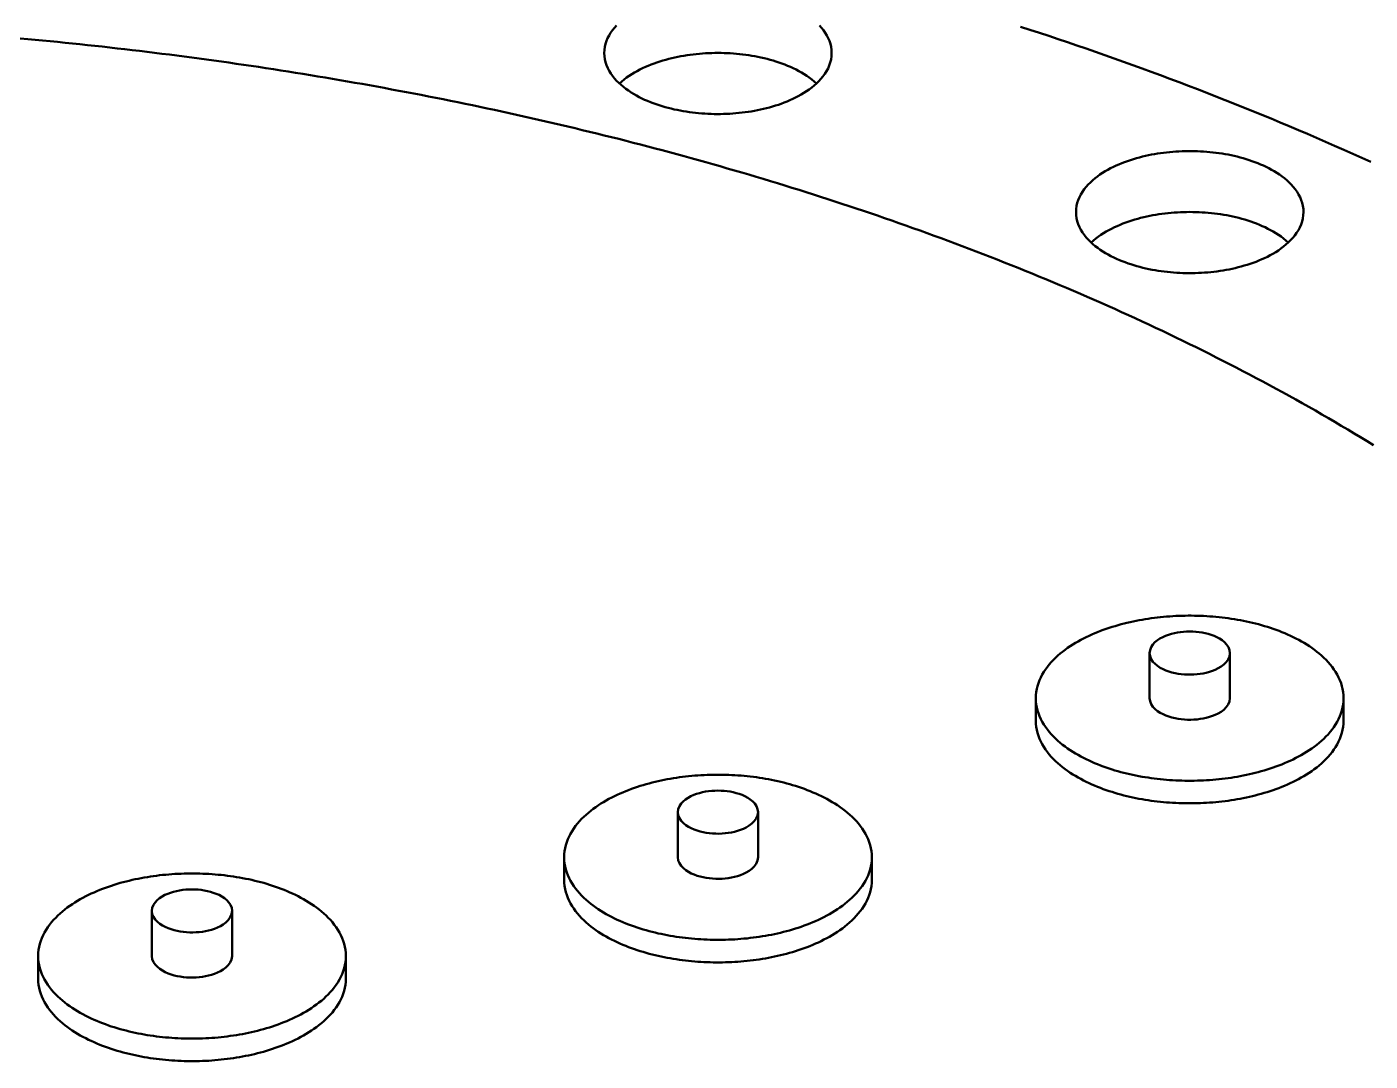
# Model space of a CAD drawing. Header units: millimetres. Extents: x 0 to 841, y 0 to 594.
# Drawn here: x 350.7 to 403.3, y 386.6 to 427.1 of the extents above; entities that cross this region are included whole.
import ezdxf

# ---------------------------------------------------------------- set-up
doc = ezdxf.new("R2010")
doc.units = ezdxf.units.MM
doc.layers.add('VIS', color=7, linetype='CONTINUOUS', lineweight=50)

msp = doc.modelspace()

# ---------------------------------------------------------------- linework, layer by layer
at = {"layer": 'VIS'}
for points in [[(373.292, 426.098), (373.297, 426.218), (373.314, 426.338), (373.342, 426.455), (373.379, 426.57), (373.426, 426.681), (373.482, 426.788), (373.544, 426.891), (373.614, 426.99), (373.689, 427.085), (373.769, 427.175)], [(381.712, 427.175), (381.792, 427.085), (381.867, 426.99), (381.937, 426.891), (381.999, 426.788), (382.055, 426.681), (382.102, 426.57), (382.139, 426.455), (382.167, 426.338), (382.184, 426.218), (382.19, 426.098)], [(403.278, 421.837), (402.926, 421.997), (402.574, 422.155), (402.221, 422.313), (401.867, 422.469), (401.513, 422.624), (401.158, 422.779), (400.803, 422.931), (400.448, 423.083), (400.092, 423.234), (399.735, 423.383), (399.378, 423.531), (399.02, 423.679), (398.662, 423.825), (398.304, 423.97), (397.945, 424.113), (397.586, 424.256), (397.226, 424.398), (396.866, 424.538), (396.505, 424.678), (396.144, 424.816), (395.783, 424.954), (395.421, 425.09), (395.059, 425.225), (394.696, 425.359), (394.333, 425.492), (393.97, 425.624), (393.606, 425.755), (393.242, 425.885), (392.877, 426.014), (392.513, 426.141), (392.147, 426.268), (391.782, 426.394), (391.416, 426.519), (391.049, 426.642), (390.683, 426.765), (390.316, 426.887), (389.948, 427.007), (389.581, 427.127)], [(403.385, 410.752), (403.135, 410.905), (402.884, 411.058), (402.633, 411.21), (402.381, 411.36), (402.129, 411.51), (401.876, 411.659), (401.622, 411.807), (401.368, 411.954), (401.114, 412.1), (400.859, 412.245), (400.603, 412.389), (400.347, 412.532), (400.091, 412.675), (399.834, 412.816), (399.576, 412.957), (399.318, 413.097), (399.06, 413.236), (398.801, 413.374), (398.541, 413.511), (398.281, 413.647), (398.021, 413.783), (397.76, 413.917), (397.499, 414.051), (397.237, 414.184), (396.975, 414.316), (396.713, 414.447), (396.45, 414.577), (396.187, 414.707), (395.923, 414.836), (395.659, 414.964), (395.394, 415.091), (395.13, 415.217), (394.864, 415.342), (394.599, 415.467), (394.333, 415.591), (394.066, 415.714), (393.799, 415.836), (393.532, 415.957), (393.265, 416.078), (392.997, 416.198), (392.729, 416.317), (392.46, 416.435), (392.191, 416.553), (391.922, 416.669), (391.653, 416.785), (391.383, 416.9), (391.112, 417.015), (390.842, 417.128), (390.571, 417.241), (390.3, 417.353), (390.028, 417.465), (389.757, 417.575), (389.485, 417.685), (389.212, 417.795), (388.94, 417.903), (388.667, 418.011), (388.393, 418.118), (388.12, 418.224), (387.846, 418.329), (387.572, 418.434), (387.298, 418.538), (387.023, 418.641), (386.748, 418.744), (386.473, 418.846), (386.197, 418.947), (385.922, 419.047), (385.646, 419.147), (385.37, 419.246), (385.093, 419.345), (384.816, 419.442), (384.539, 419.539), (384.262, 419.636), (383.985, 419.731), (383.707, 419.826), (383.429, 419.92), (383.151, 420.014), (382.873, 420.107), (382.594, 420.199), (382.315, 420.29), (382.036, 420.381), (381.757, 420.471), (381.478, 420.561), (381.198, 420.65), (380.918, 420.738), (380.638, 420.825), (380.358, 420.912), (380.077, 420.998), (379.797, 421.084), (379.516, 421.169), (379.235, 421.253), (378.953, 421.337), (378.672, 421.419), (378.39, 421.502), (378.108, 421.583), (377.826, 421.664), (377.544, 421.745), (377.262, 421.825), (376.979, 421.904), (376.696, 421.982), (376.414, 422.06), (376.13, 422.137), (375.847, 422.214), (375.564, 422.29), (375.28, 422.365), (374.996, 422.44), (374.712, 422.514), (374.428, 422.587), (374.144, 422.66), (373.86, 422.732), (373.575, 422.804), (373.291, 422.875), (373.006, 422.945), (372.721, 423.015), (372.435, 423.084), (372.15, 423.153), (371.865, 423.221), (371.579, 423.288), (371.293, 423.355), (371.008, 423.421), (370.722, 423.487), (370.435, 423.552), (370.149, 423.616), (369.863, 423.68), (369.576, 423.743), (369.29, 423.806), (369.003, 423.868), (368.716, 423.93), (368.429, 423.99), (368.142, 424.051), (367.854, 424.11), (367.567, 424.17), (367.279, 424.228), (366.992, 424.286), (366.704, 424.343), (366.416, 424.4), (366.128, 424.456), (365.84, 424.512), (365.552, 424.567), (365.263, 424.622), (364.975, 424.676), (364.686, 424.729), (364.398, 424.782), (364.109, 424.834), (363.82, 424.886), (363.531, 424.937), (363.242, 424.988), (362.953, 425.038), (362.664, 425.087), (362.375, 425.136), (362.085, 425.184), (361.796, 425.232), (361.506, 425.279), (361.216, 425.326), (360.926, 425.372), (360.637, 425.417), (360.347, 425.462), (360.057, 425.507), (359.766, 425.551), (359.476, 425.594), (359.186, 425.637), (358.896, 425.679), (358.605, 425.721), (358.315, 425.762), (358.024, 425.802), (357.733, 425.843), (357.443, 425.882), (357.152, 425.921), (356.861, 425.959), (356.57, 425.997), (356.279, 426.035), (355.988, 426.071), (355.696, 426.108), (355.405, 426.143), (355.114, 426.179), (354.823, 426.213), (354.531, 426.247), (354.24, 426.281), (353.948, 426.314), (353.656, 426.347), (353.365, 426.378), (353.073, 426.41), (352.781, 426.441), (352.489, 426.471), (352.197, 426.501), (351.905, 426.53), (351.613, 426.559), (351.321, 426.587), (351.029, 426.615), (350.737, 426.642), (350.445, 426.669)], [(403.385, 410.752), (403.135, 410.905), (402.884, 411.058), (402.633, 411.21), (402.381, 411.36), (402.129, 411.51), (401.876, 411.659), (401.622, 411.807), (401.368, 411.954), (401.114, 412.1), (400.859, 412.245), (400.603, 412.389), (400.347, 412.532), (400.091, 412.675), (399.834, 412.816), (399.576, 412.957), (399.318, 413.097), (399.06, 413.236), (398.801, 413.374), (398.541, 413.511), (398.281, 413.647), (398.021, 413.783), (397.76, 413.917), (397.499, 414.051), (397.237, 414.184), (396.975, 414.316), (396.713, 414.447), (396.45, 414.577), (396.187, 414.707), (395.923, 414.836), (395.659, 414.964), (395.394, 415.091), (395.13, 415.217), (394.864, 415.342), (394.599, 415.467), (394.333, 415.591), (394.066, 415.714), (393.799, 415.836), (393.532, 415.957), (393.265, 416.078), (392.997, 416.198), (392.729, 416.317), (392.46, 416.435), (392.191, 416.553), (391.922, 416.669), (391.653, 416.785), (391.383, 416.9), (391.112, 417.015), (390.842, 417.128), (390.571, 417.241), (390.3, 417.353), (390.028, 417.465), (389.757, 417.575), (389.485, 417.685), (389.212, 417.795), (388.94, 417.903), (388.667, 418.011), (388.393, 418.118), (388.12, 418.224), (387.846, 418.329), (387.572, 418.434), (387.298, 418.538), (387.023, 418.641), (386.748, 418.744), (386.473, 418.846), (386.197, 418.947), (385.922, 419.047), (385.646, 419.147), (385.37, 419.246), (385.093, 419.345), (384.816, 419.442), (384.539, 419.539), (384.262, 419.636), (383.985, 419.731), (383.707, 419.826), (383.429, 419.92), (383.151, 420.014), (382.873, 420.107), (382.594, 420.199), (382.315, 420.29), (382.036, 420.381), (381.757, 420.471), (381.478, 420.561), (381.198, 420.65), (380.918, 420.738), (380.638, 420.825), (380.358, 420.912), (380.077, 420.998), (379.797, 421.084), (379.516, 421.169), (379.235, 421.253), (378.953, 421.337), (378.672, 421.419), (378.39, 421.502), (378.108, 421.583), (377.826, 421.664), (377.544, 421.745), (377.262, 421.825), (376.979, 421.904), (376.696, 421.982), (376.414, 422.06), (376.13, 422.137), (375.847, 422.214), (375.564, 422.29), (375.28, 422.365), (374.996, 422.44), (374.712, 422.514), (374.428, 422.587), (374.144, 422.66), (373.86, 422.732), (373.575, 422.804), (373.291, 422.875), (373.006, 422.945), (372.721, 423.015), (372.435, 423.084), (372.15, 423.153), (371.865, 423.221), (371.579, 423.288), (371.293, 423.355), (371.008, 423.421), (370.722, 423.487), (370.435, 423.552), (370.149, 423.616), (369.863, 423.68), (369.576, 423.743), (369.29, 423.806), (369.003, 423.868), (368.716, 423.93), (368.429, 423.99), (368.142, 424.051), (367.854, 424.11), (367.567, 424.17), (367.279, 424.228), (366.992, 424.286), (366.704, 424.343), (366.416, 424.4), (366.128, 424.456), (365.84, 424.512), (365.552, 424.567), (365.263, 424.622), (364.975, 424.676), (364.686, 424.729), (364.398, 424.782), (364.109, 424.834), (363.82, 424.886), (363.531, 424.937), (363.242, 424.988), (362.953, 425.038), (362.664, 425.087), (362.375, 425.136), (362.085, 425.184), (361.796, 425.232), (361.506, 425.279), (361.216, 425.326), (360.926, 425.372), (360.637, 425.417), (360.347, 425.462), (360.057, 425.507), (359.766, 425.551), (359.476, 425.594), (359.186, 425.637), (358.896, 425.679), (358.605, 425.721), (358.315, 425.762), (358.024, 425.802), (357.733, 425.843), (357.443, 425.882), (357.152, 425.921), (356.861, 425.959), (356.57, 425.997), (356.279, 426.035), (355.988, 426.071), (355.696, 426.108), (355.405, 426.143), (355.114, 426.179), (354.823, 426.213), (354.531, 426.247), (354.24, 426.281), (353.948, 426.314), (353.656, 426.347), (353.365, 426.378), (353.073, 426.41), (352.781, 426.441), (352.489, 426.471), (352.197, 426.501), (351.905, 426.53), (351.613, 426.559), (351.321, 426.587), (351.029, 426.615), (350.737, 426.642), (350.445, 426.669)], [(380.886, 424.409), (380.779, 424.353), (380.669, 424.3), (380.559, 424.249), (380.447, 424.202), (380.334, 424.157), (380.22, 424.114), (380.106, 424.074), (379.99, 424.037), (379.874, 424.002), (379.757, 423.968), (379.639, 423.938), (379.521, 423.909), (379.403, 423.882), (379.284, 423.857), (379.165, 423.835), (379.045, 423.814), (378.925, 423.795), (378.805, 423.778), (378.684, 423.763), (378.563, 423.75), (378.442, 423.739), (378.321, 423.729), (378.2, 423.722), (378.079, 423.716), (377.957, 423.712), (377.836, 423.71), (377.714, 423.709), (377.593, 423.71), (377.471, 423.713), (377.35, 423.718), (377.229, 423.725), (377.107, 423.733), (376.986, 423.744), (376.866, 423.756), (376.745, 423.77), (376.624, 423.785), (376.504, 423.803), (376.384, 423.823), (376.265, 423.844), (376.146, 423.868), (376.027, 423.893), (375.909, 423.921), (375.791, 423.951), (375.674, 423.982), (375.557, 424.017), (375.441, 424.053), (375.326, 424.091), (375.212, 424.132), (375.098, 424.176), (374.986, 424.222), (374.874, 424.271), (374.764, 424.322), (374.656, 424.376), (374.549, 424.434), (374.443, 424.494), (374.34, 424.558), (374.238, 424.625), (374.139, 424.695), (374.043, 424.769), (373.95, 424.847), (373.86, 424.929), (373.775, 425.015), (373.693, 425.106), (373.617, 425.2), (373.547, 425.299), (373.484, 425.403), (373.428, 425.511), (373.38, 425.623), (373.342, 425.738), (373.314, 425.856), (373.297, 425.976), (373.292, 426.098)], [(373.885, 424.905), (373.976, 424.986), (374.07, 425.063), (374.167, 425.136), (374.266, 425.205), (374.368, 425.271), (374.472, 425.333), (374.577, 425.393), (374.685, 425.449), (374.793, 425.503), (374.904, 425.553), (375.015, 425.601), (375.127, 425.646), (375.241, 425.689), (375.355, 425.729), (375.47, 425.767), (375.586, 425.803), (375.703, 425.837), (375.82, 425.868), (375.938, 425.897), (376.056, 425.924), (376.174, 425.949), (376.293, 425.972), (376.413, 425.993), (376.533, 426.012), (376.653, 426.029), (376.773, 426.045), (376.893, 426.058), (377.014, 426.07), (377.135, 426.08), (377.256, 426.088), (377.377, 426.094), (377.498, 426.098), (377.619, 426.101), (377.741, 426.102), (377.862, 426.101), (377.983, 426.098), (378.104, 426.094), (378.225, 426.088), (378.346, 426.08), (378.467, 426.07), (378.588, 426.058), (378.708, 426.045), (378.828, 426.029), (378.948, 426.012), (379.068, 425.993), (379.188, 425.972), (379.307, 425.949), (379.425, 425.924), (379.543, 425.897), (379.661, 425.868), (379.778, 425.837), (379.895, 425.803), (380.011, 425.767), (380.126, 425.729), (380.24, 425.689), (380.354, 425.646), (380.466, 425.601), (380.577, 425.553), (380.688, 425.503), (380.796, 425.449), (380.904, 425.393), (381.009, 425.333), (381.113, 425.271), (381.215, 425.205), (381.314, 425.136), (381.411, 425.063), (381.505, 424.986), (381.596, 424.905)], [(382.19, 426.098), (382.183, 425.973), (382.166, 425.85), (382.136, 425.73), (382.096, 425.612), (382.047, 425.498), (381.989, 425.388), (381.922, 425.283), (381.849, 425.182), (381.771, 425.086), (381.686, 424.994), (381.597, 424.907), (381.505, 424.824), (381.408, 424.746), (381.309, 424.671), (381.207, 424.6), (381.102, 424.533), (380.995, 424.469), (380.886, 424.409)], [(391.751, 419.87), (391.756, 419.991), (391.773, 420.111), (391.801, 420.228), (391.838, 420.343), (391.885, 420.454), (391.941, 420.561), (392.003, 420.664), (392.073, 420.763), (392.148, 420.857), (392.228, 420.947), (392.313, 421.033), (392.402, 421.115), (392.494, 421.193), (392.59, 421.267), (392.688, 421.337), (392.788, 421.404), (392.891, 421.467), (392.996, 421.528), (393.102, 421.585), (393.21, 421.639), (393.319, 421.691), (393.429, 421.74), (393.541, 421.786), (393.653, 421.829), (393.767, 421.87), (393.881, 421.909), (393.996, 421.946), (394.112, 421.98), (394.229, 422.012), (394.345, 422.042), (394.463, 422.07), (394.581, 422.095), (394.699, 422.119), (394.818, 422.141), (394.937, 422.161), (395.056, 422.179), (395.176, 422.195), (395.296, 422.209), (395.416, 422.222), (395.536, 422.232), (395.657, 422.241), (395.777, 422.248), (395.898, 422.254), (396.018, 422.257), (396.139, 422.259), (396.26, 422.259), (396.381, 422.257), (396.501, 422.254), (396.622, 422.248), (396.742, 422.241), (396.863, 422.232), (396.983, 422.222), (397.103, 422.209), (397.223, 422.195), (397.343, 422.179), (397.462, 422.161), (397.581, 422.141), (397.7, 422.119), (397.818, 422.095), (397.936, 422.07), (398.054, 422.042), (398.17, 422.012), (398.287, 421.98), (398.403, 421.946), (398.518, 421.909), (398.632, 421.87), (398.746, 421.829), (398.858, 421.786), (398.97, 421.74), (399.08, 421.691), (399.189, 421.639), (399.297, 421.585), (399.403, 421.528), (399.508, 421.467), (399.611, 421.404), (399.711, 421.337), (399.809, 421.267), (399.905, 421.193), (399.997, 421.115), (400.086, 421.033), (400.171, 420.947), (400.251, 420.857), (400.326, 420.763), (400.396, 420.664), (400.458, 420.561), (400.514, 420.454), (400.561, 420.343), (400.598, 420.228), (400.626, 420.111), (400.643, 419.991), (400.648, 419.87)], [(399.345, 418.181), (399.238, 418.125), (399.128, 418.072), (399.018, 418.022), (398.906, 417.975), (398.793, 417.93), (398.679, 417.887), (398.565, 417.847), (398.449, 417.81), (398.333, 417.774), (398.216, 417.741), (398.098, 417.71), (397.98, 417.682), (397.862, 417.655), (397.743, 417.63), (397.624, 417.607), (397.504, 417.587), (397.384, 417.568), (397.264, 417.551), (397.143, 417.536), (397.022, 417.523), (396.901, 417.512), (396.78, 417.502), (396.659, 417.495), (396.538, 417.489), (396.416, 417.485), (396.295, 417.482), (396.173, 417.482), (396.052, 417.483), (395.93, 417.486), (395.809, 417.491), (395.688, 417.498), (395.566, 417.506), (395.445, 417.516), (395.325, 417.528), (395.204, 417.542), (395.083, 417.558), (394.963, 417.576), (394.843, 417.595), (394.724, 417.617), (394.605, 417.641), (394.486, 417.666), (394.368, 417.694), (394.25, 417.723), (394.133, 417.755), (394.016, 417.789), (393.9, 417.826), (393.785, 417.864), (393.67, 417.905), (393.557, 417.949), (393.445, 417.995), (393.333, 418.044), (393.223, 418.095), (393.115, 418.149), (393.008, 418.207), (392.902, 418.267), (392.799, 418.33), (392.697, 418.397), (392.598, 418.468), (392.502, 418.542), (392.409, 418.62), (392.319, 418.702), (392.234, 418.788), (392.152, 418.878), (392.076, 418.973), (392.006, 419.072), (391.943, 419.176), (391.887, 419.284), (391.839, 419.395), (391.801, 419.511), (391.773, 419.629), (391.756, 419.749), (391.751, 419.87)], [(392.344, 418.678), (392.435, 418.759), (392.529, 418.836), (392.626, 418.909), (392.725, 418.978), (392.827, 419.044), (392.931, 419.106), (393.036, 419.166), (393.144, 419.222), (393.252, 419.275), (393.363, 419.326), (393.474, 419.374), (393.586, 419.419), (393.7, 419.462), (393.814, 419.502), (393.929, 419.54), (394.045, 419.576), (394.162, 419.609), (394.279, 419.641), (394.397, 419.67), (394.515, 419.697), (394.633, 419.722), (394.752, 419.745), (394.872, 419.766), (394.992, 419.785), (395.112, 419.802), (395.232, 419.817), (395.352, 419.831), (395.473, 419.843), (395.594, 419.852), (395.715, 419.86), (395.836, 419.867), (395.957, 419.871), (396.078, 419.874), (396.2, 419.875), (396.321, 419.874), (396.442, 419.871), (396.563, 419.867), (396.684, 419.86), (396.805, 419.852), (396.926, 419.843), (397.047, 419.831), (397.167, 419.817), (397.287, 419.802), (397.407, 419.785), (397.527, 419.766), (397.647, 419.745), (397.766, 419.722), (397.884, 419.697), (398.002, 419.67), (398.12, 419.641), (398.237, 419.609), (398.354, 419.576), (398.47, 419.54), (398.585, 419.502), (398.699, 419.462), (398.813, 419.419), (398.925, 419.374), (399.036, 419.326), (399.147, 419.275), (399.255, 419.222), (399.363, 419.166), (399.468, 419.106), (399.572, 419.044), (399.674, 418.978), (399.773, 418.909), (399.87, 418.836), (399.964, 418.759), (400.055, 418.678)], [(400.648, 419.87), (400.642, 419.746), (400.625, 419.623), (400.595, 419.502), (400.555, 419.385), (400.506, 419.271), (400.448, 419.161), (400.381, 419.055), (400.308, 418.955), (400.23, 418.859), (400.145, 418.767), (400.056, 418.68), (399.964, 418.597), (399.867, 418.518), (399.768, 418.444), (399.666, 418.373), (399.561, 418.306), (399.454, 418.242), (399.345, 418.181)], [(402.219, 400.843), (402.215, 400.964), (402.202, 401.084), (402.181, 401.203), (402.153, 401.32), (402.117, 401.435), (402.074, 401.548), (402.024, 401.658), (401.968, 401.766), (401.907, 401.87), (401.84, 401.971), (401.769, 402.068), (401.694, 402.163), (401.615, 402.254), (401.532, 402.342), (401.446, 402.427), (401.357, 402.509), (401.266, 402.588), (401.172, 402.664), (401.076, 402.737), (400.978, 402.808), (400.878, 402.876), (400.776, 402.942), (400.673, 403.005), (400.569, 403.066), (400.463, 403.124), (400.356, 403.18), (400.248, 403.234), (400.139, 403.286), (400.029, 403.336), (399.918, 403.384), (399.806, 403.43), (399.694, 403.474), (399.581, 403.517), (399.467, 403.557), (399.352, 403.596), (399.237, 403.633), (399.122, 403.668), (399.006, 403.702), (398.889, 403.734), (398.772, 403.764), (398.655, 403.793), (398.537, 403.821), (398.419, 403.847), (398.301, 403.871), (398.182, 403.894), (398.063, 403.916), (397.944, 403.936), (397.825, 403.955), (397.705, 403.972), (397.585, 403.988), (397.466, 404.002), (397.345, 404.015), (397.225, 404.027), (397.105, 404.038), (396.984, 404.047), (396.864, 404.055), (396.743, 404.061), (396.622, 404.067), (396.502, 404.07), (396.381, 404.073), (396.26, 404.074), (396.139, 404.074), (396.018, 404.073), (395.897, 404.07), (395.777, 404.067), (395.656, 404.061), (395.535, 404.055), (395.415, 404.047), (395.294, 404.038), (395.174, 404.027), (395.054, 404.015), (394.933, 404.002), (394.814, 403.988), (394.694, 403.972), (394.574, 403.955), (394.455, 403.936), (394.336, 403.916), (394.217, 403.894), (394.098, 403.871), (393.98, 403.847), (393.862, 403.821), (393.744, 403.793), (393.627, 403.764), (393.51, 403.734), (393.393, 403.702), (393.277, 403.668), (393.162, 403.633), (393.047, 403.596), (392.932, 403.557), (392.818, 403.517), (392.705, 403.474), (392.593, 403.43), (392.481, 403.384), (392.37, 403.336), (392.26, 403.286), (392.151, 403.234), (392.043, 403.18), (391.936, 403.124), (391.83, 403.066), (391.726, 403.005), (391.623, 402.942), (391.521, 402.876), (391.421, 402.808), (391.323, 402.737), (391.227, 402.664), (391.133, 402.588), (391.042, 402.509), (390.953, 402.427), (390.867, 402.342), (390.784, 402.254), (390.705, 402.163), (390.63, 402.068), (390.559, 401.971), (390.492, 401.87), (390.431, 401.766), (390.375, 401.658), (390.325, 401.548), (390.282, 401.435), (390.246, 401.32), (390.218, 401.203), (390.197, 401.084), (390.184, 400.964), (390.18, 400.843)], [(397.77, 402.609), (397.754, 402.729), (397.709, 402.841), (397.642, 402.942), (397.56, 403.031), (397.466, 403.108), (397.365, 403.174), (397.258, 403.232), (397.148, 403.281), (397.034, 403.323), (396.918, 403.359), (396.801, 403.388), (396.682, 403.411), (396.562, 403.429), (396.442, 403.442), (396.321, 403.45), (396.2, 403.452), (396.078, 403.45), (395.957, 403.442), (395.837, 403.429), (395.717, 403.411), (395.598, 403.388), (395.481, 403.359), (395.365, 403.323), (395.251, 403.281), (395.141, 403.232), (395.034, 403.174), (394.933, 403.108), (394.839, 403.031), (394.757, 402.942), (394.69, 402.841), (394.645, 402.729), (394.629, 402.609)], [(394.629, 402.609), (394.646, 402.487), (394.692, 402.373), (394.761, 402.271), (394.846, 402.182), (394.942, 402.104), (395.046, 402.037), (395.155, 401.98), (395.268, 401.93), (395.385, 401.889), (395.503, 401.854), (395.623, 401.825), (395.745, 401.802), (395.867, 401.785), (395.99, 401.774), (396.113, 401.767), (396.237, 401.766), (396.36, 401.771), (396.483, 401.78), (396.606, 401.795), (396.727, 401.815), (396.848, 401.841), (396.967, 401.874), (397.084, 401.913), (397.199, 401.959), (397.31, 402.013)], [(394.629, 402.609), (394.629, 400.843)], [(397.31, 402.013), (397.423, 402.081), (397.528, 402.16), (397.622, 402.252), (397.699, 402.359), (397.751, 402.479), (397.77, 402.609)], [(397.77, 402.609), (397.77, 400.843)], [(390.18, 400.843), (390.184, 400.722), (390.197, 400.602), (390.218, 400.483), (390.246, 400.366), (390.282, 400.251), (390.325, 400.138), (390.375, 400.028), (390.431, 399.921), (390.492, 399.817), (390.558, 399.716), (390.629, 399.618), (390.705, 399.524), (390.784, 399.433), (390.866, 399.345), (390.952, 399.26), (391.041, 399.178), (391.132, 399.099), (391.226, 399.023), (391.322, 398.949), (391.42, 398.879), (391.52, 398.811), (391.621, 398.745), (391.724, 398.682), (391.828, 398.621), (391.934, 398.563), (392.041, 398.507), (392.149, 398.452), (392.258, 398.401), (392.368, 398.351), (392.479, 398.303), (392.59, 398.257), (392.703, 398.212), (392.816, 398.17), (392.929, 398.13), (393.044, 398.091), (393.159, 398.054), (393.274, 398.018), (393.39, 397.985), (393.507, 397.953), (393.623, 397.922), (393.741, 397.893), (393.858, 397.866), (393.976, 397.84), (394.094, 397.815), (394.213, 397.792), (394.332, 397.771), (394.451, 397.751), (394.57, 397.732), (394.69, 397.715), (394.809, 397.699), (394.929, 397.684), (395.049, 397.671), (395.169, 397.659), (395.29, 397.648), (395.41, 397.639), (395.53, 397.631), (395.651, 397.625), (395.772, 397.619), (395.892, 397.615), (396.013, 397.613), (396.134, 397.611), (396.255, 397.611), (396.375, 397.613), (396.496, 397.615), (396.617, 397.619), (396.737, 397.624), (396.858, 397.631), (396.978, 397.638), (397.099, 397.647), (397.219, 397.658), (397.339, 397.67), (397.459, 397.683), (397.579, 397.697), (397.699, 397.713), (397.818, 397.73), (397.938, 397.749), (398.057, 397.769), (398.176, 397.79), (398.294, 397.813), (398.413, 397.838), (398.531, 397.863), (398.648, 397.891), (398.765, 397.92), (398.882, 397.95), (398.999, 397.982), (399.115, 398.015), (399.23, 398.051), (399.345, 398.088), (399.46, 398.126), (399.573, 398.167), (399.687, 398.209), (399.799, 398.253), (399.911, 398.299), (400.022, 398.346), (400.132, 398.396), (400.241, 398.448), (400.349, 398.502), (400.456, 398.558)], [(390.18, 400.843), (390.18, 399.96)], [(394.629, 400.843), (394.646, 400.721), (394.692, 400.607), (394.761, 400.505), (394.846, 400.415), (394.942, 400.338), (395.046, 400.271), (395.155, 400.213), (395.268, 400.164), (395.385, 400.122), (395.503, 400.087), (395.623, 400.059), (395.745, 400.036), (395.867, 400.019), (395.99, 400.007), (396.113, 400.001), (396.237, 400), (396.36, 400.004), (396.483, 400.014), (396.606, 400.029), (396.727, 400.049), (396.848, 400.075), (396.967, 400.107), (397.084, 400.146), (397.199, 400.193), (397.31, 400.247)], [(397.31, 400.247), (397.423, 400.314), (397.528, 400.393), (397.622, 400.486), (397.699, 400.592), (397.751, 400.713), (397.77, 400.843)], [(400.456, 398.558), (400.562, 398.616), (400.667, 398.677), (400.77, 398.74), (400.872, 398.806), (400.972, 398.874), (401.071, 398.944), (401.167, 399.018), (401.261, 399.094), (401.353, 399.173), (401.442, 399.255), (401.529, 399.34), (401.612, 399.428), (401.691, 399.52), (401.767, 399.614), (401.838, 399.712), (401.905, 399.813), (401.967, 399.918), (402.023, 400.025), (402.073, 400.135), (402.116, 400.249), (402.152, 400.364), (402.181, 400.482), (402.202, 400.601), (402.215, 400.722), (402.219, 400.843)], [(402.219, 400.843), (402.219, 399.96)], [(390.18, 399.96), (390.184, 399.839), (390.197, 399.719), (390.218, 399.6), (390.246, 399.483), (390.282, 399.367), (390.325, 399.255), (390.375, 399.145), (390.431, 399.037), (390.492, 398.933), (390.558, 398.833), (390.629, 398.735), (390.705, 398.641), (390.784, 398.549), (390.866, 398.461), (390.952, 398.376), (391.041, 398.295), (391.132, 398.216), (391.226, 398.139), (391.322, 398.066), (391.42, 397.995), (391.52, 397.927), (391.621, 397.862), (391.724, 397.799), (391.828, 397.738), (391.934, 397.68), (392.041, 397.623), (392.149, 397.569), (392.258, 397.517), (392.368, 397.467), (392.479, 397.419), (392.59, 397.373), (392.703, 397.329), (392.816, 397.287), (392.929, 397.247), (393.044, 397.208), (393.159, 397.171), (393.274, 397.135), (393.39, 397.102), (393.507, 397.069), (393.623, 397.039), (393.741, 397.01), (393.858, 396.983), (393.976, 396.957), (394.094, 396.932), (394.213, 396.909), (394.332, 396.888), (394.451, 396.867), (394.57, 396.849), (394.69, 396.831), (394.809, 396.815), (394.929, 396.801), (395.049, 396.788), (395.169, 396.776), (395.29, 396.765), (395.41, 396.756), (395.53, 396.748), (395.651, 396.741), (395.772, 396.736), (395.892, 396.732), (396.013, 396.73), (396.134, 396.728), (396.255, 396.728), (396.375, 396.729), (396.496, 396.732), (396.617, 396.736), (396.737, 396.741), (396.858, 396.747), (396.978, 396.755), (397.099, 396.764), (397.219, 396.775), (397.339, 396.786), (397.459, 396.8), (397.579, 396.814), (397.699, 396.83), (397.818, 396.847), (397.938, 396.866), (398.057, 396.886), (398.176, 396.907), (398.294, 396.93), (398.413, 396.954), (398.531, 396.98), (398.648, 397.008), (398.765, 397.036), (398.882, 397.067), (398.999, 397.099), (399.115, 397.132), (399.23, 397.168), (399.345, 397.204), (399.46, 397.243), (399.573, 397.283), (399.687, 397.326), (399.799, 397.37), (399.911, 397.415), (400.022, 397.463), (400.132, 397.513), (400.241, 397.565), (400.349, 397.619), (400.456, 397.675)], [(400.456, 397.675), (400.562, 397.733), (400.667, 397.794), (400.77, 397.857), (400.872, 397.922), (400.972, 397.991), (401.071, 398.061), (401.167, 398.135), (401.261, 398.211), (401.353, 398.29), (401.442, 398.372), (401.529, 398.457), (401.612, 398.545), (401.691, 398.637), (401.767, 398.731), (401.838, 398.829), (401.905, 398.93), (401.967, 399.035), (402.023, 399.142), (402.073, 399.252), (402.116, 399.365), (402.152, 399.481), (402.181, 399.599), (402.202, 399.718), (402.215, 399.839), (402.219, 399.96)], [(383.76, 394.616), (383.756, 394.736), (383.743, 394.857), (383.722, 394.976), (383.694, 395.093), (383.658, 395.208), (383.615, 395.321), (383.565, 395.431), (383.509, 395.538), (383.448, 395.643), (383.381, 395.743), (383.31, 395.841), (383.235, 395.936), (383.156, 396.027), (383.073, 396.115), (382.987, 396.2), (382.898, 396.282), (382.807, 396.361), (382.713, 396.437), (382.617, 396.51), (382.519, 396.581), (382.419, 396.649), (382.317, 396.715), (382.214, 396.778), (382.11, 396.838), (382.004, 396.897), (381.897, 396.953), (381.789, 397.007), (381.68, 397.059), (381.57, 397.109), (381.459, 397.157), (381.347, 397.203), (381.235, 397.247), (381.122, 397.289), (381.008, 397.33), (380.893, 397.369), (380.778, 397.406), (380.663, 397.441), (380.547, 397.475), (380.43, 397.507), (380.313, 397.537), (380.196, 397.566), (380.078, 397.594), (379.96, 397.62), (379.842, 397.644), (379.723, 397.667), (379.604, 397.689), (379.485, 397.709), (379.366, 397.727), (379.246, 397.745), (379.127, 397.761), (379.007, 397.775), (378.886, 397.788), (378.766, 397.8), (378.646, 397.811), (378.525, 397.82), (378.405, 397.828), (378.284, 397.834), (378.163, 397.839), (378.043, 397.843), (377.922, 397.846), (377.801, 397.847), (377.68, 397.847), (377.559, 397.846), (377.438, 397.843), (377.318, 397.839), (377.197, 397.834), (377.076, 397.828), (376.956, 397.82), (376.835, 397.811), (376.715, 397.8), (376.595, 397.788), (376.474, 397.775), (376.355, 397.761), (376.235, 397.745), (376.115, 397.727), (375.996, 397.709), (375.877, 397.689), (375.758, 397.667), (375.639, 397.644), (375.521, 397.62), (375.403, 397.594), (375.285, 397.566), (375.168, 397.537), (375.051, 397.507), (374.934, 397.475), (374.818, 397.441), (374.703, 397.406), (374.588, 397.369), (374.473, 397.33), (374.359, 397.289), (374.246, 397.247), (374.134, 397.203), (374.022, 397.157), (373.911, 397.109), (373.801, 397.059), (373.692, 397.007), (373.584, 396.953), (373.477, 396.897), (373.371, 396.838), (373.267, 396.778), (373.164, 396.715), (373.062, 396.649), (372.962, 396.581), (372.864, 396.51), (372.768, 396.437), (372.674, 396.361), (372.583, 396.282), (372.494, 396.2), (372.408, 396.115), (372.325, 396.027), (372.246, 395.936), (372.171, 395.841), (372.1, 395.743), (372.033, 395.643), (371.972, 395.538), (371.916, 395.431), (371.866, 395.321), (371.823, 395.208), (371.787, 395.093), (371.759, 394.976), (371.738, 394.857), (371.725, 394.736), (371.721, 394.616)], [(379.311, 396.382), (379.295, 396.502), (379.25, 396.614), (379.183, 396.715), (379.101, 396.803), (379.007, 396.88), (378.906, 396.947), (378.799, 397.005), (378.689, 397.054), (378.575, 397.096), (378.459, 397.131), (378.342, 397.161), (378.223, 397.184), (378.103, 397.202), (377.983, 397.215), (377.862, 397.222), (377.741, 397.225), (377.619, 397.222), (377.498, 397.215), (377.378, 397.202), (377.258, 397.184), (377.139, 397.161), (377.022, 397.131), (376.906, 397.096), (376.792, 397.054), (376.682, 397.005), (376.575, 396.947), (376.474, 396.88), (376.38, 396.803), (376.298, 396.715), (376.231, 396.614), (376.186, 396.502), (376.17, 396.382)], [(376.17, 396.382), (376.187, 396.26), (376.233, 396.146), (376.302, 396.044), (376.387, 395.954), (376.483, 395.877), (376.587, 395.81), (376.696, 395.752), (376.809, 395.703), (376.926, 395.661), (377.044, 395.626), (377.164, 395.598), (377.286, 395.575), (377.408, 395.558), (377.531, 395.546), (377.654, 395.54), (377.778, 395.539), (377.901, 395.543), (378.024, 395.553), (378.147, 395.568), (378.268, 395.588), (378.389, 395.614), (378.508, 395.647), (378.625, 395.686), (378.74, 395.732), (378.851, 395.786)], [(376.17, 396.382), (376.17, 394.616)], [(378.851, 395.786), (378.964, 395.853), (379.069, 395.933), (379.163, 396.025), (379.24, 396.131), (379.292, 396.252), (379.311, 396.382)], [(379.311, 396.382), (379.311, 394.616)], [(371.721, 394.616), (371.725, 394.495), (371.738, 394.375), (371.759, 394.256), (371.787, 394.139), (371.823, 394.023), (371.866, 393.911), (371.916, 393.801), (371.972, 393.693), (372.033, 393.589), (372.099, 393.489), (372.17, 393.391), (372.246, 393.297), (372.325, 393.205), (372.407, 393.117), (372.493, 393.032), (372.582, 392.95), (372.673, 392.871), (372.767, 392.795), (372.863, 392.722), (372.961, 392.651), (373.061, 392.583), (373.162, 392.518), (373.265, 392.455), (373.369, 392.394), (373.475, 392.336), (373.582, 392.279), (373.69, 392.225), (373.799, 392.173), (373.909, 392.123), (374.02, 392.075), (374.131, 392.029), (374.244, 391.985), (374.357, 391.943), (374.47, 391.902), (374.585, 391.864), (374.7, 391.827), (374.815, 391.791), (374.931, 391.758), (375.048, 391.725), (375.164, 391.695), (375.282, 391.666), (375.399, 391.638), (375.517, 391.613), (375.635, 391.588), (375.754, 391.565), (375.873, 391.543), (375.992, 391.523), (376.111, 391.505), (376.231, 391.487), (376.35, 391.471), (376.47, 391.457), (376.59, 391.444), (376.71, 391.432), (376.831, 391.421), (376.951, 391.412), (377.071, 391.404), (377.192, 391.397), (377.313, 391.392), (377.433, 391.388), (377.554, 391.386), (377.675, 391.384), (377.796, 391.384), (377.916, 391.385), (378.037, 391.388), (378.158, 391.392), (378.278, 391.397), (378.399, 391.403), (378.519, 391.411), (378.64, 391.42), (378.76, 391.431), (378.88, 391.442), (379, 391.456), (379.12, 391.47), (379.24, 391.486), (379.359, 391.503), (379.479, 391.522), (379.598, 391.542), (379.717, 391.563), (379.835, 391.586), (379.954, 391.61), (380.072, 391.636), (380.189, 391.663), (380.306, 391.692), (380.423, 391.723), (380.54, 391.755), (380.656, 391.788), (380.771, 391.823), (380.886, 391.86), (381.001, 391.899), (381.114, 391.939), (381.228, 391.981), (381.34, 392.025), (381.452, 392.071), (381.563, 392.119), (381.673, 392.169), (381.782, 392.221), (381.89, 392.274), (381.997, 392.331)], [(371.721, 394.616), (371.721, 393.733)], [(376.17, 394.616), (376.187, 394.494), (376.233, 394.379), (376.302, 394.277), (376.387, 394.188), (376.483, 394.111), (376.587, 394.044), (376.696, 393.986), (376.809, 393.937), (376.926, 393.895), (377.044, 393.86), (377.164, 393.831), (377.286, 393.809), (377.408, 393.792), (377.531, 393.78), (377.654, 393.774), (377.778, 393.773), (377.901, 393.777), (378.024, 393.786), (378.147, 393.801), (378.268, 393.822), (378.389, 393.848), (378.508, 393.88), (378.625, 393.919), (378.74, 393.965), (378.851, 394.02)], [(378.851, 394.02), (378.964, 394.087), (379.069, 394.166), (379.163, 394.258), (379.24, 394.365), (379.292, 394.486), (379.311, 394.616)], [(381.997, 392.331), (382.103, 392.389), (382.208, 392.45), (382.311, 392.513), (382.413, 392.578), (382.513, 392.647), (382.612, 392.717), (382.708, 392.791), (382.802, 392.867), (382.894, 392.946), (382.983, 393.028), (383.07, 393.113), (383.153, 393.201), (383.232, 393.293), (383.308, 393.387), (383.379, 393.485), (383.446, 393.586), (383.508, 393.69), (383.564, 393.798), (383.614, 393.908), (383.657, 394.021), (383.693, 394.137), (383.722, 394.255), (383.743, 394.374), (383.756, 394.495), (383.76, 394.616)], [(383.76, 394.616), (383.76, 393.733)], [(363.183, 390.75), (363.178, 390.871), (363.166, 390.991), (363.145, 391.11), (363.117, 391.227), (363.081, 391.343), (363.037, 391.455), (362.988, 391.566), (362.932, 391.673), (362.871, 391.777), (362.804, 391.878), (362.733, 391.975), (362.658, 392.07), (362.578, 392.161), (362.496, 392.249), (362.41, 392.334), (362.321, 392.416), (362.23, 392.495), (362.136, 392.571), (362.04, 392.644), (361.942, 392.715), (361.842, 392.783), (361.74, 392.849), (361.637, 392.912), (361.533, 392.973), (361.427, 393.031), (361.32, 393.087), (361.212, 393.141), (361.103, 393.193), (360.993, 393.243), (360.882, 393.291), (360.77, 393.337), (360.658, 393.381), (360.545, 393.424), (360.431, 393.464), (360.316, 393.503), (360.201, 393.54), (360.086, 393.575), (359.97, 393.609), (359.853, 393.641), (359.736, 393.671), (359.619, 393.7), (359.501, 393.728), (359.383, 393.754), (359.265, 393.778), (359.146, 393.801), (359.027, 393.823), (358.908, 393.843), (358.789, 393.862), (358.669, 393.879), (358.549, 393.895), (358.429, 393.909), (358.309, 393.922), (358.189, 393.934), (358.069, 393.945), (357.948, 393.954), (357.828, 393.962), (357.707, 393.968), (357.586, 393.974), (357.465, 393.978), (357.345, 393.98), (357.224, 393.981), (357.103, 393.981), (356.982, 393.98), (356.861, 393.978), (356.741, 393.974), (356.62, 393.968), (356.499, 393.962), (356.379, 393.954), (356.258, 393.945), (356.138, 393.934), (356.017, 393.922), (355.897, 393.909), (355.777, 393.895), (355.658, 393.879), (355.538, 393.862), (355.419, 393.843), (355.299, 393.823), (355.181, 393.801), (355.062, 393.778), (354.944, 393.754), (354.826, 393.728), (354.708, 393.7), (354.591, 393.671), (354.474, 393.641), (354.357, 393.609), (354.241, 393.575), (354.126, 393.54), (354.011, 393.503), (353.896, 393.464), (353.782, 393.424), (353.669, 393.381), (353.557, 393.337), (353.445, 393.291), (353.334, 393.243), (353.224, 393.193), (353.115, 393.141), (353.007, 393.087), (352.9, 393.031), (352.794, 392.973), (352.69, 392.912), (352.586, 392.849), (352.485, 392.783), (352.385, 392.715), (352.287, 392.644), (352.191, 392.571), (352.097, 392.495), (352.006, 392.416), (351.917, 392.334), (351.831, 392.249), (351.748, 392.161), (351.669, 392.07), (351.594, 391.975), (351.523, 391.878), (351.456, 391.777), (351.395, 391.673), (351.339, 391.566), (351.289, 391.455), (351.246, 391.343), (351.21, 391.227), (351.182, 391.11), (351.161, 390.991), (351.148, 390.871), (351.144, 390.75)], [(371.721, 393.733), (371.725, 393.612), (371.738, 393.492), (371.759, 393.373), (371.787, 393.256), (371.823, 393.14), (371.866, 393.027), (371.916, 392.917), (371.972, 392.81), (372.033, 392.706), (372.099, 392.605), (372.17, 392.508), (372.246, 392.413), (372.325, 392.322), (372.407, 392.234), (372.493, 392.149), (372.582, 392.067), (372.673, 391.988), (372.767, 391.912), (372.863, 391.839), (372.961, 391.768), (373.061, 391.7), (373.162, 391.635), (373.265, 391.572), (373.369, 391.511), (373.475, 391.452), (373.582, 391.396), (373.69, 391.342), (373.799, 391.29), (373.909, 391.24), (374.02, 391.192), (374.131, 391.146), (374.244, 391.102), (374.357, 391.06), (374.47, 391.019), (374.585, 390.981), (374.7, 390.944), (374.815, 390.908), (374.931, 390.874), (375.048, 390.842), (375.164, 390.812), (375.282, 390.783), (375.399, 390.755), (375.517, 390.729), (375.635, 390.705), (375.754, 390.682), (375.873, 390.66), (375.992, 390.64), (376.111, 390.621), (376.231, 390.604), (376.35, 390.588), (376.47, 390.574), (376.59, 390.56), (376.71, 390.549), (376.831, 390.538), (376.951, 390.529), (377.071, 390.521), (377.192, 390.514), (377.313, 390.509), (377.433, 390.505), (377.554, 390.502), (377.675, 390.501), (377.796, 390.501), (377.916, 390.502), (378.037, 390.505), (378.158, 390.509), (378.278, 390.514), (378.399, 390.52), (378.519, 390.528), (378.64, 390.537), (378.76, 390.548), (378.88, 390.559), (379, 390.572), (379.12, 390.587), (379.24, 390.603), (379.359, 390.62), (379.479, 390.639), (379.598, 390.659), (379.717, 390.68), (379.835, 390.703), (379.954, 390.727), (380.072, 390.753), (380.189, 390.78), (380.306, 390.809), (380.423, 390.84), (380.54, 390.872), (380.656, 390.905), (380.771, 390.94), (380.886, 390.977), (381.001, 391.016), (381.114, 391.056), (381.228, 391.098), (381.34, 391.142), (381.452, 391.188), (381.563, 391.236), (381.673, 391.286), (381.782, 391.337), (381.89, 391.391), (381.997, 391.447)], [(381.997, 391.447), (382.103, 391.506), (382.208, 391.567), (382.311, 391.63), (382.413, 391.695), (382.513, 391.763), (382.612, 391.834), (382.708, 391.908), (382.802, 391.984), (382.894, 392.063), (382.983, 392.145), (383.07, 392.23), (383.153, 392.318), (383.232, 392.409), (383.308, 392.504), (383.379, 392.602), (383.446, 392.703), (383.508, 392.807), (383.564, 392.915), (383.614, 393.025), (383.657, 393.138), (383.693, 393.254), (383.722, 393.372), (383.743, 393.491), (383.756, 393.611), (383.76, 393.733)], [(358.734, 392.516), (358.718, 392.636), (358.673, 392.748), (358.606, 392.849), (358.523, 392.938), (358.43, 393.015), (358.329, 393.081), (358.222, 393.139), (358.112, 393.188), (357.998, 393.23), (357.882, 393.266), (357.765, 393.295), (357.646, 393.318), (357.526, 393.336), (357.405, 393.349), (357.285, 393.357), (357.163, 393.359), (357.042, 393.357), (356.921, 393.349), (356.801, 393.336), (356.681, 393.318), (356.562, 393.295), (356.445, 393.266), (356.329, 393.23), (356.215, 393.188), (356.105, 393.139), (355.998, 393.081), (355.897, 393.015), (355.803, 392.938), (355.721, 392.849), (355.654, 392.748), (355.609, 392.636), (355.593, 392.516)], [(355.593, 392.516), (355.61, 392.394), (355.656, 392.28), (355.725, 392.178), (355.81, 392.089), (355.906, 392.011), (356.01, 391.944), (356.119, 391.887), (356.232, 391.837), (356.349, 391.796), (356.467, 391.761), (356.587, 391.732), (356.708, 391.709), (356.831, 391.692), (356.954, 391.681), (357.077, 391.674), (357.2, 391.673), (357.324, 391.678), (357.447, 391.687), (357.57, 391.702), (357.691, 391.722), (357.812, 391.748), (357.931, 391.781), (358.048, 391.82), (358.163, 391.866), (358.274, 391.92)], [(355.593, 392.516), (355.593, 390.75)], [(358.274, 391.92), (358.387, 391.988), (358.492, 392.067), (358.586, 392.159), (358.663, 392.266), (358.715, 392.386), (358.734, 392.516)], [(358.734, 392.516), (358.734, 390.75)], [(351.144, 390.75), (351.148, 390.629), (351.161, 390.509), (351.182, 390.39), (351.21, 390.273), (351.246, 390.158), (351.289, 390.045), (351.339, 389.935), (351.394, 389.828), (351.456, 389.724), (351.522, 389.623), (351.593, 389.525), (351.668, 389.431), (351.748, 389.34), (351.83, 389.252), (351.916, 389.167), (352.005, 389.085), (352.096, 389.006), (352.19, 388.93), (352.286, 388.856), (352.384, 388.786), (352.483, 388.718), (352.585, 388.652), (352.688, 388.589), (352.792, 388.528), (352.898, 388.47), (353.005, 388.414), (353.113, 388.359), (353.222, 388.308), (353.332, 388.258), (353.442, 388.21), (353.554, 388.164), (353.666, 388.12), (353.78, 388.077), (353.893, 388.037), (354.008, 387.998), (354.123, 387.961), (354.238, 387.926), (354.354, 387.892), (354.47, 387.86), (354.587, 387.829), (354.704, 387.8), (354.822, 387.773), (354.94, 387.747), (355.058, 387.722), (355.177, 387.699), (355.296, 387.678), (355.415, 387.658), (355.534, 387.639), (355.653, 387.622), (355.773, 387.606), (355.893, 387.591), (356.013, 387.578), (356.133, 387.566), (356.253, 387.555), (356.374, 387.546), (356.494, 387.538), (356.615, 387.532), (356.736, 387.526), (356.856, 387.522), (356.977, 387.52), (357.098, 387.518), (357.218, 387.518), (357.339, 387.52), (357.46, 387.522), (357.581, 387.526), (357.701, 387.531), (357.822, 387.538), (357.942, 387.545), (358.063, 387.554), (358.183, 387.565), (358.303, 387.577), (358.423, 387.59), (358.543, 387.604), (358.663, 387.62), (358.782, 387.637), (358.902, 387.656), (359.021, 387.676), (359.14, 387.697), (359.258, 387.72), (359.376, 387.745), (359.494, 387.77), (359.612, 387.798), (359.729, 387.827), (359.846, 387.857), (359.963, 387.889), (360.079, 387.922), (360.194, 387.958), (360.309, 387.995), (360.423, 388.033), (360.537, 388.074), (360.65, 388.116), (360.763, 388.16), (360.875, 388.206), (360.985, 388.253), (361.096, 388.303), (361.205, 388.355), (361.313, 388.409), (361.42, 388.465)], [(351.144, 390.75), (351.144, 389.867)], [(355.593, 390.75), (355.61, 390.628), (355.656, 390.514), (355.725, 390.412), (355.81, 390.322), (355.906, 390.245), (356.01, 390.178), (356.119, 390.12), (356.232, 390.071), (356.349, 390.029), (356.467, 389.994), (356.587, 389.966), (356.708, 389.943), (356.831, 389.926), (356.954, 389.914), (357.077, 389.908), (357.2, 389.907), (357.324, 389.911), (357.447, 389.921), (357.57, 389.936), (357.691, 389.956), (357.812, 389.982), (357.931, 390.014), (358.048, 390.053), (358.163, 390.1), (358.274, 390.154)], [(358.274, 390.154), (358.387, 390.221), (358.492, 390.3), (358.586, 390.393), (358.663, 390.499), (358.715, 390.62), (358.734, 390.75)], [(361.42, 388.465), (361.526, 388.523), (361.631, 388.584), (361.734, 388.647), (361.836, 388.713), (361.936, 388.781), (362.035, 388.851), (362.131, 388.925), (362.225, 389.001), (362.317, 389.08), (362.406, 389.162), (362.492, 389.247), (362.576, 389.335), (362.655, 389.427), (362.731, 389.521), (362.802, 389.619), (362.869, 389.72), (362.931, 389.825), (362.987, 389.932), (363.037, 390.043), (363.08, 390.156), (363.116, 390.271), (363.145, 390.389), (363.166, 390.508), (363.178, 390.629), (363.183, 390.75)], [(363.183, 390.75), (363.183, 389.867)], [(351.144, 389.867), (351.148, 389.746), (351.161, 389.626), (351.182, 389.507), (351.21, 389.39), (351.246, 389.275), (351.289, 389.162), (351.339, 389.052), (351.394, 388.945), (351.456, 388.84), (351.522, 388.74), (351.593, 388.642), (351.668, 388.548), (351.748, 388.456), (351.83, 388.368), (351.916, 388.283), (352.005, 388.202), (352.096, 388.123), (352.19, 388.046), (352.286, 387.973), (352.384, 387.902), (352.483, 387.834), (352.585, 387.769), (352.688, 387.706), (352.792, 387.645), (352.898, 387.587), (353.005, 387.53), (353.113, 387.476), (353.222, 387.424), (353.332, 387.374), (353.442, 387.327), (353.554, 387.28), (353.666, 387.236), (353.78, 387.194), (353.893, 387.154), (354.008, 387.115), (354.123, 387.078), (354.238, 387.042), (354.354, 387.009), (354.47, 386.977), (354.587, 386.946), (354.704, 386.917), (354.822, 386.89), (354.94, 386.864), (355.058, 386.839), (355.177, 386.816), (355.296, 386.795), (355.415, 386.774), (355.534, 386.756), (355.653, 386.738), (355.773, 386.722), (355.893, 386.708), (356.013, 386.695), (356.133, 386.683), (356.253, 386.672), (356.374, 386.663), (356.494, 386.655), (356.615, 386.648), (356.736, 386.643), (356.856, 386.639), (356.977, 386.637), (357.098, 386.635), (357.218, 386.635), (357.339, 386.636), (357.46, 386.639), (357.581, 386.643), (357.701, 386.648), (357.822, 386.654), (357.942, 386.662), (358.063, 386.671), (358.183, 386.682), (358.303, 386.694), (358.423, 386.707), (358.543, 386.721), (358.663, 386.737), (358.782, 386.754), (358.902, 386.773), (359.021, 386.793), (359.14, 386.814), (359.258, 386.837), (359.376, 386.861), (359.494, 386.887), (359.612, 386.915), (359.729, 386.943), (359.846, 386.974), (359.963, 387.006), (360.079, 387.039), (360.194, 387.075), (360.309, 387.111), (360.423, 387.15), (360.537, 387.19), (360.65, 387.233), (360.763, 387.277), (360.875, 387.322), (360.985, 387.37), (361.096, 387.42), (361.205, 387.472), (361.313, 387.526), (361.42, 387.582)], [(361.42, 387.582), (361.526, 387.64), (361.631, 387.701), (361.734, 387.764), (361.836, 387.829), (361.936, 387.898), (362.035, 387.968), (362.131, 388.042), (362.225, 388.118), (362.317, 388.197), (362.406, 388.279), (362.492, 388.364), (362.576, 388.452), (362.655, 388.544), (362.731, 388.638), (362.802, 388.736), (362.869, 388.837), (362.931, 388.942), (362.987, 389.049), (363.037, 389.159), (363.08, 389.273), (363.116, 389.388), (363.145, 389.506), (363.166, 389.625), (363.178, 389.746), (363.183, 389.867)]]:
    msp.add_lwpolyline(points, dxfattribs=at)

doc.saveas('drawing.dxf')
